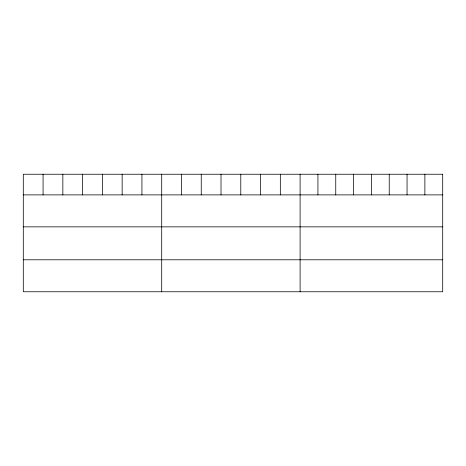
<?xml version="1.0" encoding="UTF-8"?>
<svg xmlns="http://www.w3.org/2000/svg" width="466" height="466" viewBox="0 0 466 466"><rect width="100%" height="100%" fill="white"/><g stroke="black" fill="none" stroke-linecap="round" stroke-linejoin="round"><path stroke-width="0.7" d="M23.3 194.887L442.7 194.887M23.3 226.855L442.7 226.855M23.3 259.795L442.7 259.795M424.875 174.237L424.875 194.887M407.051 174.237L407.051 194.887M389.227 174.237L389.227 194.887M371.402 174.237L371.402 194.887M353.577 174.237L353.577 194.887M335.753 174.237L335.753 194.887M317.928 174.237L317.928 194.887M300.104 174.237L300.104 291.763M280.334 174.237L280.334 194.887M260.558 174.237L260.558 194.887M240.788 174.237L240.788 194.887M221.018 174.237L221.018 194.887M201.248 174.237L201.248 194.887M181.472 174.237L181.472 194.887M161.702 174.237L161.702 291.763M141.932 174.237L141.932 194.887M122.156 174.237L122.156 194.887M102.386 174.237L102.386 194.887M82.616 174.237L82.616 194.887M62.846 174.237L62.846 194.887M43.07 174.237L43.07 194.887M442.7 174.237L23.3 174.237L23.3 291.763L442.7 291.763L442.7 174.237"/></g></svg>
